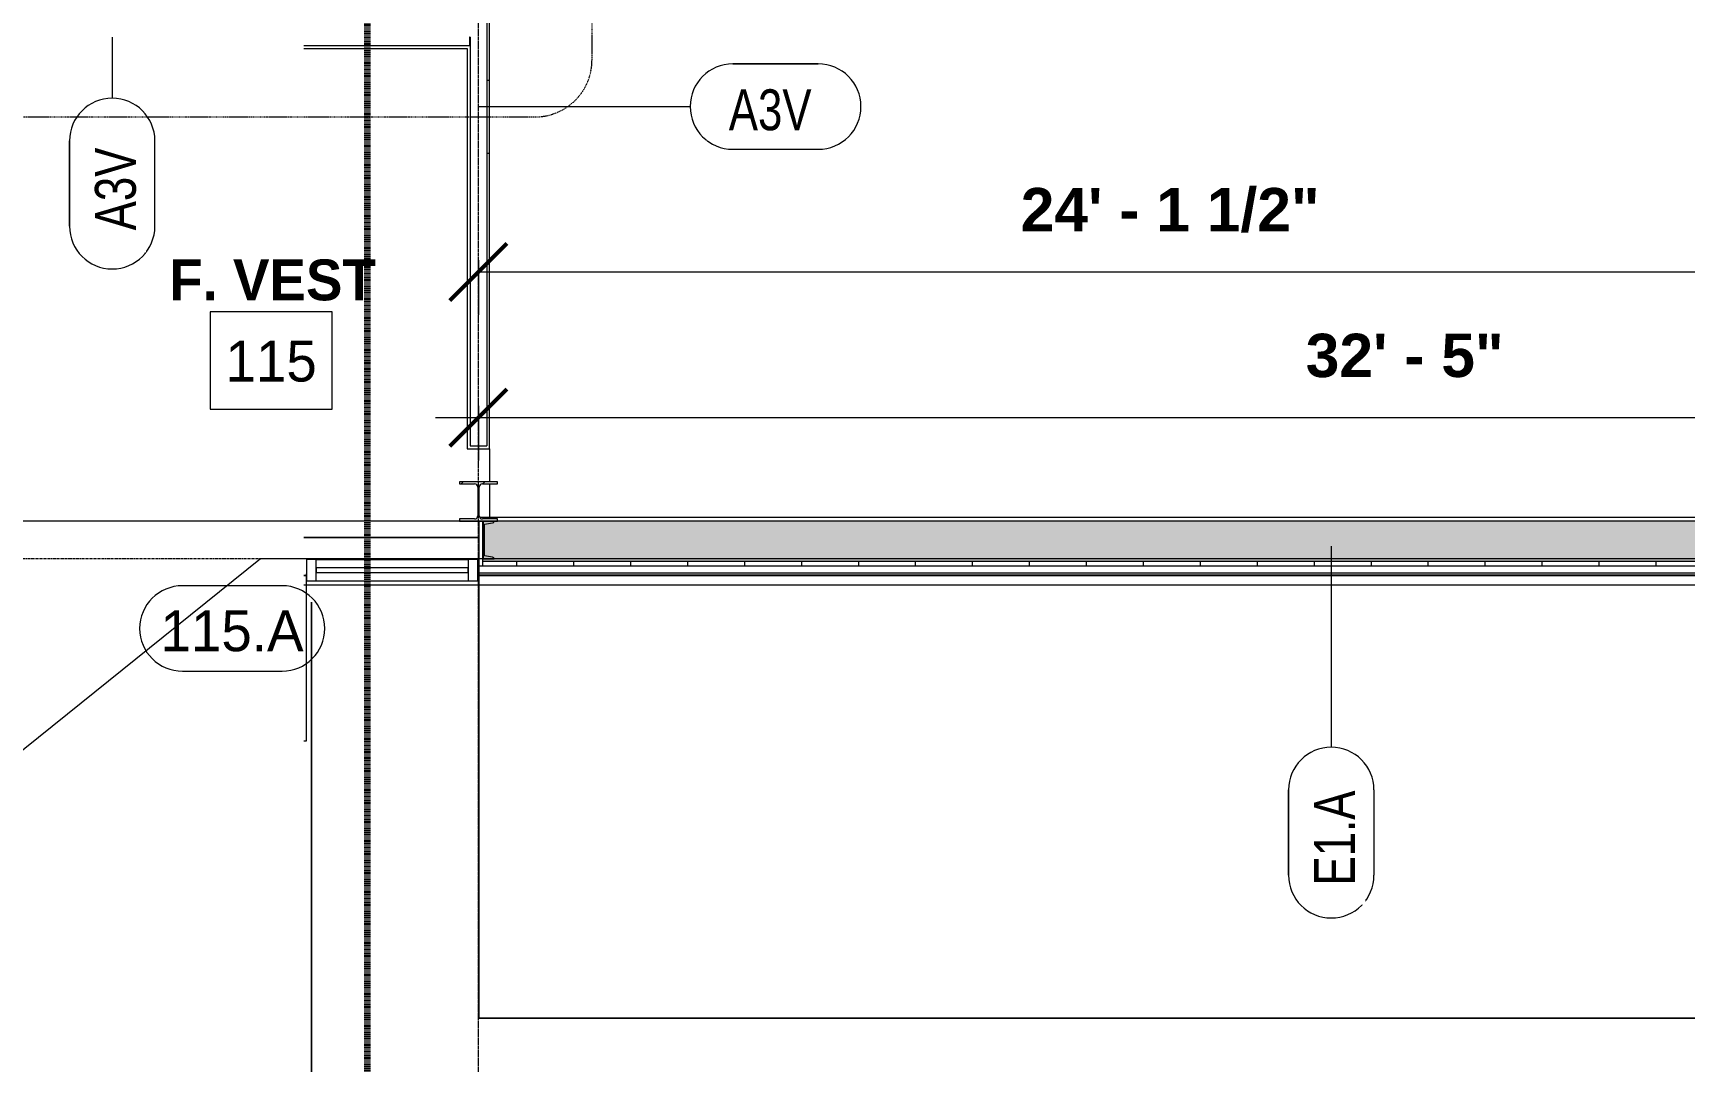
# Model space of a CAD drawing. Header units: inches. Extents: x 23906 to 26777, y -23220 to -20467.
# Drawn here: x 24150.1 to 24498.1, y -22901.3 to -22684.4 of the extents above; entities that cross this region are included whole.
import ezdxf

# ---------------------------------------------------------------- set-up
doc = ezdxf.new("R2010")
doc.units = ezdxf.units.IN
doc.header["$MEASUREMENT"] = 0
for name, pattern in [('Dash Dot 3_16_', [0.3125, 0.1875, -0.0625, 0, -0.0625]), ('Dash_2_', [0.25, 0.125, -0.125]), ('Grid Line 1_2_', [0.875, 0.5, -0.125, 0.125, -0.125])]:
    doc.linetypes.add(name, pattern=pattern)
for name, color, linetype, lineweight in [('A-ANNO-DIMS', 211, 'Continuous', 9), ('A-ANNO-DIMS-96', 211, 'Continuous', 9), ('A-ANNO-MATC', 214, 'Dash_2_', 140), ('A-ANNO-SYMB', 150, 'Continuous', 9), ('A-AREA', 32, 'Continuous', 140), ('A-AREA-IDEN', 2, 'Continuous', 9), ('A-DOOR', 31, 'Continuous', 20), ('A-DOOR-IDEN', 31, 'Continuous', 9), ('A-FLOR', 192, 'Continuous', 20), ('A-GLAZ-CURT', 52, 'Continuous', 20), ('A-GLAZ-CWMG', 51, 'Continuous', 20), ('A-SITE-SWLK', 140, 'Continuous', 140), ('A-WALL', 113, 'Continuous', 20), ('A-WALL-IDEN', 211, 'Continuous', 9), ('A-WALL-PATT', 111, 'Continuous', 50), ('C-TOPO', 7, 'Continuous', 20), ('Conc', 7, 'Continuous', 140), ('I-WALL', 2, 'Continuous', 20), ('L-SITE-WALL', 31, 'Continuous', 20), ('S-COLS', 52, 'Continuous', 20), ('S-GRID', 1, 'Continuous', 9)]:
    doc.layers.add(name, color=color, linetype=linetype, lineweight=lineweight)
doc.styles.add('Arial_B', font='arialbd.ttf', dxfattribs={"height": 9.132806})
doc.styles.add('Arial_B_1', font='arialbd.ttf', dxfattribs={"height": 4.566403})
doc.styles.add('Century Gothic', font='GOTHIC.TTF', dxfattribs={"height": 8.622671})
doc.styles.add('Century Gothic_1', font='GOTHIC.TTF', dxfattribs={"width": 0.8, "height": 8.622671})
doc.styles.add('Century Gothic_B', font='GOTHICB.TTF', dxfattribs={"height": 8.616719})
doc.dimstyles.new('OD_Dimension_2', dxfattribs={"dimscale": 12, "dimtxt": 9, "dimasz": 1, "dimexe": 0.75, "dimexo": 0.5, "dimgap": 0.5, "dimtad": 1, "dimdec": 4, "dimrnd": 0.0625, "dimzin": 3, "dimdsep": 46, "dimlunit": 4, "dimtxsty": 'Arial_B', "dimblk1": 'OBLIQUE', "dimblk2": 'OBLIQUE', "dimsah": 1, "dimcen": 0.09, "dimdle": 0.75, "dimazin": 0, "dimtfac": 1, "dimtdec": 4, "dimtix": 1, "dimtmove": 0, "dimatfit": 3, "dimfxl": 1, "dimtvp": 1, "dimtfill": 1, "dimfrac": 2, "dimtolj": 1, "dimtzin": 0, "dimlwd": 13, "dimlwe": 13, "dimarcsym": 2})
doc.dimstyles.new('OD_Dimension_2_1', dxfattribs={"dimscale": 12, "dimtxt": 4.5, "dimasz": 1, "dimexe": 0.75, "dimexo": 0.5, "dimgap": 0.375, "dimtad": 1, "dimdec": 4, "dimrnd": 0.0625, "dimzin": 3, "dimdsep": 46, "dimlunit": 4, "dimtxsty": 'Arial_B_1', "dimblk1": 'OBLIQUE', "dimblk2": 'OBLIQUE', "dimsah": 1, "dimcen": 0.09, "dimdle": 0.75, "dimazin": 0, "dimtfac": 1, "dimtdec": 4, "dimtix": 1, "dimtmove": 1, "dimatfit": 3, "dimfxl": 1, "dimtvp": 1, "dimtfill": 1, "dimfrac": 2, "dimtolj": 1, "dimtzin": 0, "dimlwd": 13, "dimlwe": 13, "dimarcsym": 2})
doc.dimstyles.new('OD_Dimension_4', dxfattribs={"dimscale": 12, "dimtxt": 9, "dimasz": 1, "dimexe": 0.75, "dimexo": 0.5, "dimgap": 0.5, "dimtad": 1, "dimdec": 4, "dimrnd": 0.0625, "dimzin": 3, "dimdsep": 46, "dimlunit": 4, "dimtxsty": 'Arial_B', "dimblk1": 'OBLIQUE', "dimblk2": 'OBLIQUE', "dimsah": 1, "dimcen": 0.09, "dimdle": 0.75, "dimazin": 0, "dimtfac": 1, "dimtdec": 4, "dimtix": 1, "dimtmove": 0, "dimatfit": 3, "dimfxl": 1, "dimtvp": 1, "dimtfill": 1, "dimfrac": 2, "dimtolj": 1, "dimtzin": 0, "dimlwd": 13, "dimlwe": 13, "dimarcsym": 2})
pattern_1 = [(0, (0, 0), (30.72, 7.68), [1.267, -21.773, 1.267, -21.773, -122.88]), (0, (0, 0), (30.72, 7.68), [-46.08, 1.267, -44.813, 1.267, -21.773, -53.76]), (0, (0, 0), (30.72, 7.68), [-115.2, 1.267, -14.093, 1.267, -37.133]), (120, (11.52, 3.84), (-22.0110751, 22.7643004), [1.267, -21.773, 1.267, -21.773, -122.88]), (120, (11.52, 3.84), (-22.0110751, 22.7643004), [-46.08, 1.267, -44.813, 1.267, -21.773, -53.76]), (120, (11.52, 3.84), (-22.0110751, 22.7643004), [-115.2, 1.267, -14.093, 1.267, -37.133]), (240, (15.36, 19.2), (-8.7089249, -30.4443004), [1.267, -21.773, 1.267, -21.773, -122.88]), (240, (15.36, 19.2), (-8.7089249, -30.4443004), [-46.08, 1.267, -44.813, 1.267, -21.773, -53.76]), (240, (15.36, 19.2), (-8.7089249, -30.4443004), [-115.2, 1.267, -14.093, 1.267, -37.133])]

# ---------------------------------------------------------------- blocks, each defined once
blk = doc.blocks.new('Struct_Xcel_Sports Complex_rvt-1-Enlarged First Floor Plan _East_')
at = {"layer": 'A-FLOR', "color": 43, "lineweight": 13}
blk.add_line((24244.02, -22790.8), (24207.1, -22790.8), dxfattribs=at)
at = {"layer": 'L-SITE-WALL', "color": 43, "lineweight": 13}
for p, q in [((24207.1, -22790.8), (24244.02, -22790.8)), ((24207.7, -22798.8), (24207.1, -22798.8)), ((25074.08, -22798.8), (24243.77, -22798.8))]:
    blk.add_line(p, q, dxfattribs=at)
blk = doc.blocks.new('W-Wide Flange-Column - B2_E-1389165-Enlarged First Floor Plan _East_')
at = {"layer": 'S-COLS', "lineweight": 9}
h = blk.add_hatch(dxfattribs=at)
h.set_pattern_fill('FP_1', color=8, style=0, pattern_type=2)
h.set_pattern_definition([(225, (24243.89, -22783.178), (9.503515, -9.503515), []), (225, (24243.89, -22797.578), (9.503515, -9.503515), [])])
h.paths.add_polyline_path([(4, 4.13), (-4, 4.13), (-4, 3.69), (-0.84, 3.69), (-0.35, 3.49), (-0.14, 3), (-0.14, -3), (-0.35, -3.49), (-0.84, -3.69), (-4, -3.69), (-4, -4.12), (4, -4.12), (4, -3.69), (0.84, -3.69), (0.35, -3.49), (0.14, -3), (0.14, 3), (0.35, 3.49), (0.84, 3.69), (4, 3.69)], flags=0)
at = {"layer": 'S-COLS', "color": 7}
for p, q in [((4, 4.13), (-4, 4.13)), ((-4, 4.13), (-4, 3.69)), ((-4, 3.69), (-0.84, 3.69)), ((0.84, 3.69), (4, 3.69)), ((4, 3.69), (4, 4.13)), ((-0.14, 3), (-0.14, -3)), ((0.14, -3), (0.14, 3)), ((-0.84, -3.69), (-4, -3.69)), ((-4, -3.69), (-4, -4.12)), ((-4, -4.12), (4, -4.12)), ((4, -3.69), (0.84, -3.69)), ((4, -4.12), (4, -3.69))]:
    blk.add_line(p, q, dxfattribs=at)
for centre, start, end in [((-0.84, 3), 0, 90), ((0.84, 3), 90, 180), ((-0.84, -3), 270, 0), ((0.84, -3), 180, 270)]:
    blk.add_arc(centre, 0.691, start, end, dxfattribs=at)
blk = doc.blocks.new('System Panel - INSULATED LOW-E GLAZING _SEE ELEVATIONS FOR U-FACTOR_ SHGC_ _ LT_-1307209-Enlarged First Floor Plan _East_')
at = {"layer": 'A-GLAZ-CURT', "color": 7}
for p, q in [((16.03125, -0.25), (-16.03125, -0.25)), ((-16.03125, -0.25), (-16.03125, -1.25)), ((-16.03125, -1.25), (16.03125, -1.25)), ((16.03125, -1.25), (16.03125, -0.25))]:
    blk.add_line(p, q, dxfattribs=at)
at = {"layer": 'A-GLAZ-CURT', "color": 10, "lineweight": 13}
for p, q in [((-16.03125, -1.25), (-16.03125, -0.25)), ((16.03125, -0.25), (-16.03125, -0.25)), ((-16.03125, -1.25), (16.03125, -1.25)), ((16.03125, -0.25), (16.03125, -1.25))]:
    blk.add_line(p, q, dxfattribs=at)
blk = doc.blocks.new('Door_Single_Storefront - one-1371399-Enlarged First Floor Plan _East_')
at = {"layer": 'A-DOOR', "color": 43, "lineweight": 13}
blk.add_line((-17.59375, 35.1875), (-17.59375, 0), dxfattribs=at)
blk.add_arc((-17.59375, 0), 35.1875, 89.0230892, 90, dxfattribs=at)
blk = doc.blocks.new('Rectangular Mullion - Exterior 2_ x 4_5_-1307206-Enlarged First Floor Plan _East_')
at = {"layer": 'A-GLAZ-CWMG', "color": 43, "lineweight": 13}
for p, q in [((24209.7, -22795.43), (24241.77, -22795.43)), ((24209.7, -22799.93), (24241.77, -22799.93))]:
    blk.add_line(p, q, dxfattribs=at)
blk = doc.blocks.new('Rectangular Mullion - Exterior 2_ x 4_5_-1142342-Enlarged First Floor Plan _East_')
at = {"layer": 'A-GLAZ-CWMG', "color": 7}
for p, q in [((0, 3), (-2, 3)), ((-2, 3), (-2, -1.5)), ((0, -1.5), (0, 3)), ((-2, -1.5), (0, -1.5))]:
    blk.add_line(p, q, dxfattribs=at)
blk = doc.blocks.new('Rectangular Mullion - Exterior 2_ x 4_5_-1115231-Enlarged First Floor Plan _East_')
at = {"layer": 'A-GLAZ-CWMG', "color": 7}
for p, q in [((-1, 3), (1, 3)), ((-1, -1.5), (-1, 3)), ((1, 3), (1, -1.5)), ((1, -1.5), (-1, -1.5))]:
    blk.add_line(p, q, dxfattribs=at)
blk = doc.blocks.new('Door Tag - Door Tag-4658-Enlarged First Floor Plan _East_')
at = {"layer": 'A-DOOR-IDEN', "color": 153}
for p, q in [((0.109375, 0.09375), (-0.109375, 0.09375)), ((-0.109375, -0.09375), (0.109375, -0.09375))]:
    blk.add_line(p, q, dxfattribs=at)
for centre, start, end in [((-0.109375, 0), 90, 270), ((0.109375, 0), 270, 90)]:
    blk.add_arc(centre, 0.09375, start, end, dxfattribs=at)
blk = doc.blocks.new('Wall Tag - 1_4_-1369832-Enlarged First Floor Plan _East_')
at = {"layer": 'A-WALL-IDEN', "color": 153}
for p, q in [((-0.0822, 0.0968), (0.1053, 0.0968)), ((0.1053, 0.0968), (-0.0822, 0.0968)), ((-0.0822, -0.0907), (0.1053, -0.0907)), ((-0.0822, -0.0907), (0.1053, -0.0907))]:
    blk.add_line(p, q, dxfattribs=at)
for centre, start, end in [((-0.0822, 0.0031), 90, 270), ((-0.0822, 0.0031), 90, 270), ((0.1053, 0.0031), 270, 90), ((0.1053, 0.0031), 270, 90)]:
    blk.add_arc(centre, 0.0937, start, end, dxfattribs=at)
blk = doc.blocks.new('DIMBLOCK13-Enlarged First Floor Plan _East_')
at = {"layer": 'A-ANNO-DIMS-96', "lineweight": 50}
for p, q in [((24243.89, -22734.8), (24249.89, -22728.8)), ((24533.39, -22734.8), (24539.39, -22728.8)), ((24243.89, -22734.8), (24237.89, -22740.8)), ((24533.39, -22734.8), (24527.39, -22740.8))]:
    blk.add_line(p, q, dxfattribs=at)
at = {"layer": 'A-ANNO-DIMS-96', "lineweight": 13}
for p, q in [((24243.89, -22732.31), (24243.89, -22743.8)), ((24243.89, -22734.8), (24243.89, -22732.31)), ((24243.89, -22734.8), (24533.39, -22734.8)), ((24533.39, -22732.31), (24533.39, -22743.8)), ((24533.39, -22734.8), (24533.39, -22732.31))]:
    blk.add_line(p, q, dxfattribs=at)
at = {"layer": 'A-ANNO-DIMS-96', "color": 0, "lineweight": 13, "insert": (24358.14, -22717.09), "char_height": 9.1328, "width": 73.2, "attachment_point": 1, "line_spacing_factor": 0.938532, "style": 'Arial_B', "bg_fill": 3, "box_fill_scale": 1.25, "bg_fill_color": 0, "bg_fill_transparency": 0}
blk.add_mtext('24\' - 1 1/2"', dxfattribs=at)
blk = doc.blocks.new('_Oblique')
at = {"color": 0, "linetype": 'ByBlock', "lineweight": -2}
blk.add_line((-0.5, -0.5), (0.5, 0.5), dxfattribs=at)
blk = doc.blocks.new('DIMBLOCK45-Enlarged First Floor Plan _East_')
at = {"layer": 'A-ANNO-DIMS-96', "lineweight": 50}
for p, q in [((24243.89, -22765.51), (24249.89, -22759.51)), ((24632.89, -22765.51), (24638.89, -22759.51)), ((24243.89, -22765.51), (24237.89, -22771.51)), ((24632.89, -22765.51), (24626.89, -22771.51))]:
    blk.add_line(p, q, dxfattribs=at)
at = {"layer": 'A-ANNO-DIMS-96', "lineweight": 13}
for p, q in [((24243.89, -22763.03), (24243.89, -22774.51)), ((24243.89, -22765.51), (24243.89, -22763.03)), ((24632.89, -22763.03), (24632.89, -22774.51)), ((24632.89, -22765.51), (24632.89, -22763.03)), ((24234.89, -22765.51), (24632.89, -22765.51))]:
    blk.add_line(p, q, dxfattribs=at)
at = {"layer": 'A-ANNO-DIMS-96', "color": 0, "lineweight": 13, "insert": (24418.18, -22747.81), "char_height": 9.133, "width": 48.5143, "attachment_point": 1, "line_spacing_factor": 0.938532, "style": 'Arial_B', "bg_fill": 3, "box_fill_scale": 1.25, "bg_fill_color": 0, "bg_fill_transparency": 0}
blk.add_mtext('32\' - 5"', dxfattribs=at)
blk = doc.blocks.new('DIMBLOCK90-Enlarged First Floor Plan _East_')
at = {"layer": 'A-ANNO-DIMS-96', "lineweight": 13}
for p, q in [((24208.7, -22804.43), (24208.7, -22979.65)), ((24208.7, -22970.65), (24208.7, -22804.43)), ((24243.77, -22968.16), (24243.77, -22979.65)), ((24243.77, -22970.65), (24243.77, -22968.16)), ((24208.7, -22970.65), (24243.77, -22970.65))]:
    blk.add_line(p, q, dxfattribs=at)
at = {"layer": 'A-ANNO-DIMS-96', "lineweight": 50}
for p, q in [((24208.7, -22970.65), (24214.7, -22964.65)), ((24243.77, -22970.65), (24249.77, -22964.65)), ((24208.7, -22970.65), (24202.7, -22976.65)), ((24243.77, -22970.65), (24237.77, -22976.65))]:
    blk.add_line(p, q, dxfattribs=at)
at = {"layer": 'A-ANNO-DIMS-96', "lineweight": 13}
blk.add_ellipse((24255.2, -22970.65), major_axis=(0, 43.98), ratio=0.65866, start_param=0, end_param=1.570796, dxfattribs=at)
at = {"layer": 'A-ANNO-DIMS-96', "color": 0, "lineweight": 13, "insert": (24255.2, -22924.38), "char_height": 4.5664, "width": 40.7143, "attachment_point": 1, "line_spacing_factor": 0.938532, "style": 'Arial_B_1', "bg_fill": 3, "box_fill_scale": 1.25, "bg_fill_color": 0, "bg_fill_transparency": 0}
blk.add_mtext('2\' - 11 1/16"', dxfattribs=at)

msp = doc.modelspace()

# ---------------------------------------------------------------- hatches: boundary and pattern name
at = {"layer": 'A-WALL-PATT', "lineweight": 9}
h = msp.add_hatch(dxfattribs=at)
h.set_pattern_fill('FP_8', color=8, style=0, pattern_type=2)
h.set_pattern_definition(pattern_1)
h.paths.add_polyline_path([(24245.64023, -22685.30281), (24246.26523, -22685.30281), (24246.26523, -22516.11531), (24245.64023, -22516.11531), (24245.64023, -22665.98836)], flags=0)
h = msp.add_hatch(dxfattribs=at)
h.set_pattern_fill('FP_8', color=8, style=0, pattern_type=2)
h.set_pattern_definition(pattern_1)
h.paths.add_polyline_path([(24245.64023, -22772.05281), (24246.26523, -22772.05281), (24246.26523, -22685.30281), (24245.64023, -22685.30281), (24245.64023, -22771.42781)], flags=0)
h = msp.add_hatch(dxfattribs=at)
h.set_pattern_fill('FP_8', color=8, style=0, pattern_type=2)
h.set_pattern_definition(pattern_1)
h.paths.add_polyline_path([(24241.51523, -22687.67781), (24241.51523, -22687.05281), (24207.10448, -22687.05281), (24207.10448, -22687.67781)], flags=0)
h = msp.add_hatch(dxfattribs=at)
h.set_pattern_fill('FP_9', color=8, style=0, pattern_type=2)
h.set_pattern_definition([(161.57, (0.48, 0.48), (-3.839953776, -1.544e-05), [0, -27.322, 3.034, 0]), (18.43, (-0.48, 0.48), (-3.839953776, 1.544e-05), [0, -27.322, 3.034, 0]), (108.43, (0.48, 0.48), (1.919622, -9.60052459), [9.106, -21.25]), (71.57, (-0.48, 0.48), (1.919622, 9.60052459), [9.106, -21.25])])
h.paths.add_polyline_path([(24244.76523, -22795.30281), (25073.07773, -22795.30281), (25073.07773, -22787.30281), (24244.76523, -22787.30281), (24244.76523, -22791.86858)], flags=0)
h = msp.add_hatch(dxfattribs=at)
h.set_pattern_fill('FP_10', color=8, style=0, pattern_type=2)
h.set_pattern_definition([(0, (0, 0), (15.36, 3.84), [1.267, -10.253, 1.267, -10.253, -61.44]), (0, (0, 0), (15.36, 3.84), [-23.04, 1.267, -21.773, 1.267, -10.253, -26.88]), (0, (0, 0), (15.36, 3.84), [-57.6, 1.267, -6.413, 1.267, -17.933]), (120, (5.76, 1.92), (-11.00553755, 11.3821502), [1.267, -10.253, 1.267, -10.253, -61.44]), (120, (5.76, 1.92), (-11.00553755, 11.3821502), [-23.04, 1.267, -21.773, 1.267, -10.253, -26.88]), (120, (5.76, 1.92), (-11.00553755, 11.3821502), [-57.6, 1.267, -6.413, 1.267, -17.933]), (240, (7.68, 9.6), (-4.35446245, -15.2221502), [1.267, -10.253, 1.267, -10.253, -61.44]), (240, (7.68, 9.6), (-4.35446245, -15.2221502), [-23.04, 1.267, -21.773, 1.267, -10.253, -26.88]), (240, (7.68, 9.6), (-4.35446245, -15.2221502), [-57.6, 1.267, -6.413, 1.267, -17.933])])
h.paths.add_polyline_path([(24244.76523, -22795.80281), (25073.07773, -22795.80281), (25073.07773, -22795.30281), (24244.76523, -22795.30281)], flags=0)
h = msp.add_hatch(dxfattribs=at)
h.set_pattern_fill('FP_11', color=8, style=0, pattern_type=2)
h.set_pattern_definition([(0, (0, 0), (0, 12), []), (90, (0, 0), (-12, 7e-16), [])])
h.paths.add_polyline_path([(24244.76523, -22796.80281), (25073.07773, -22796.80281), (25073.07773, -22795.80281), (24244.76523, -22795.80281)], flags=0)
at = {"layer": 'S-COLS', "lineweight": 9}
h = msp.add_hatch(dxfattribs=at)
h.set_pattern_fill('FP_13', color=8, style=0, pattern_type=2)
h.set_pattern_definition([(45, (0, 0), (-9.503515, 9.503515), []), (45, (0, 14.4), (-9.503515, 9.503515), [])])
h.paths.add_polyline_path([(24244.89023, -22795.30281), (24247.23023, -22795.30281), (24247.116, -22795.02704), (24246.84023, -22794.91281), (24245.19323, -22794.65195), (24245.19323, -22787.95367), (24246.84023, -22787.69281), (24247.116, -22787.57858), (24247.23023, -22787.30281), (24244.89023, -22787.30281), (24244.89023, -22791.86858)], flags=0)

# ---------------------------------------------------------------- linework, layer by layer
at = {"layer": 'A-ANNO-MATC', "color": 163}
msp.add_line((24220.4473, -20466.80665), (24220.4473, -23129.8711), dxfattribs=at)
at = {"layer": 'A-ANNO-SYMB', "linetype": 'Dash Dot 3_16_'}
for p, q in [((24267.82623, -22690.11185), (24267.82623, -22507.87332)), ((24115.99188, -22702.11185), (24255.82623, -22702.11185))]:
    msp.add_line(p, q, dxfattribs=at)
msp.add_arc((24255.82623, -22690.11185), 12, 270, 0, dxfattribs=at)
at = {"layer": 'A-AREA', "color": 43, "lineweight": 13}
for p, q in [((24246.26523, -22772.05281), (24246.26523, -22779.05281)), ((24246.26523, -22779.4864), (24246.26523, -22786.55281))]:
    msp.add_line(p, q, dxfattribs=at)
at = {"layer": 'A-AREA-IDEN', "flags": 128}
msp.add_lwpolyline([(24187.37757, -22743.18222), (24187.37757, -22763.75365), (24213.08757, -22763.75365), (24213.08757, -22743.18222)], close=True, dxfattribs=at)
at = {"layer": 'A-SITE-SWLK', "color": 43, "lineweight": 13}
msp.add_line((24244.01523, -22892.06748), (25981.01523, -22892.06748), dxfattribs=at)
at = {"layer": 'A-WALL', "color": 7}
for p, q in [((24245.64023, -22516.74031), (24245.64023, -22771.42781)), ((24242.01523, -22685.30281), (24242.01523, -22687.05281)), ((24242.14023, -22685.30281), (24242.01523, -22685.30281)), ((24242.14023, -22685.30281), (24242.14023, -22771.42781)), ((24207.10448, -22687.05281), (24242.01523, -22687.05281)), ((24242.14023, -22771.42781), (24245.64023, -22771.42781)), ((24244.01523, -22787.30281), (24244.01523, -22798.61531)), ((24533.09036, -22786.55281), (24244.19009, -22786.55281)), ((24244.76523, -22787.30281), (24244.76523, -22796.80281)), ((24529.39023, -22787.30281), (24247.89023, -22787.30281)), ((25073.82773, -22796.80281), (24244.01523, -22796.80281)), ((25073.07773, -22795.30281), (24244.76523, -22795.30281)), ((25073.07773, -22795.80281), (24244.76523, -22795.80281)), ((25073.82773, -22798.30281), (24244.01523, -22798.30281)), ((24244.01523, -22798.61531), (25073.82773, -22798.61531))]:
    msp.add_line(p, q, dxfattribs=at)
at = {"layer": 'A-WALL-IDEN', "color": 153}
for p, q in [((24166.75033, -22685.30281), (24166.75033, -22698.16829)), ((24243.89023, -22699.94084), (24288.4949, -22699.94084)), ((24423.57185, -22792.58406), (24423.57185, -22834.97938))]:
    msp.add_line(p, q, dxfattribs=at)
at = {"layer": 'C-TOPO', "color": 43, "lineweight": 13}
for p, q in [((24244.01523, -22790.80225), (24207.10448, -22790.80225)), ((24207.10448, -22798.80322), (24207.70273, -22798.80322)), ((24207.70273, -22798.80322), (24207.10448, -22798.80322)), ((24243.76523, -22798.80322), (24244.01514, -22798.80322)), ((24244.01514, -22798.80322), (24243.76523, -22798.80322)), ((24244.01514, -22798.80322), (24244.01514, -22892.06689)), ((24244.01514, -22892.06689), (24244.01514, -22798.80322)), ((24244.01514, -22892.06689), (25981.0166, -22892.06689)), ((25981.0166, -22892.06689), (24244.01514, -22892.06689))]:
    msp.add_line(p, q, dxfattribs=at)
at = {"layer": 'Conc', "color": 43, "lineweight": 13}
msp.add_line((24244.01523, -22892.06748), (24244.01523, -22799.42781), dxfattribs=at)
at = {"layer": 'I-WALL', "color": 7}
for p, q in [((24246.26523, -22772.05281), (24246.26523, -22516.11531)), ((24207.10448, -22687.67781), (24241.51523, -22687.67781)), ((24241.51523, -22687.67781), (24241.51523, -22772.05281)), ((24241.51523, -22772.05281), (24246.26523, -22772.05281))]:
    msp.add_line(p, q, dxfattribs=at)
at = {"layer": 'L-SITE-WALL', "color": 43, "lineweight": 13}
for p, q in [((24207.10448, -22798.80281), (24207.70273, -22798.80281)), ((25232.8238, -22800.80281), (24207.10448, -22800.80281)), ((24243.76523, -22798.80281), (25074.07773, -22798.80281))]:
    msp.add_line(p, q, dxfattribs=at)
at = {"layer": 'S-COLS', "color": 7}
for p, q in [((24244.89023, -22787.30281), (24244.89023, -22795.30281)), ((24245.19323, -22787.95367), (24246.84023, -22787.69281)), ((24245.19323, -22794.65195), (24245.19323, -22787.95367)), ((24244.89023, -22795.30281), (24247.23023, -22795.30281)), ((24246.84023, -22794.91281), (24245.19323, -22794.65195))]:
    msp.add_line(p, q, dxfattribs=at)
for centre, start, end in [((24246.84023, -22787.30281), 270, 0), ((24246.84023, -22795.30281), 0, 90)]:
    msp.add_arc(centre, 0.39, start, end, dxfattribs=at)
at = {"layer": 'S-GRID', "linetype": 'Grid Line 1_2_'}
for p, q in [((24243.89023, -23114.51771), (24243.89023, -20749.66023)), ((24243.89023, -23171.65854), (24243.89023, -20902.42781)), ((26486.39177, -22787.30281), (24012.51838, -22787.30281)), ((26583.90261, -22787.30281), (24110.3815, -22787.30281)), ((26438.39177, -22795.30281), (24060.51838, -22795.30281)), ((26535.90261, -22795.30281), (24198.02235, -22795.30281))]:
    msp.add_line(p, q, dxfattribs=at)
at = {"layer": 'S-GRID'}
msp.add_line((24198.02235, -22795.30281), (24139.36261, -22842.42249), dxfattribs=at)

# ---------------------------------------------------------------- block references
at = {"layer": 'A-DOOR', "color": 43, "lineweight": 13, "rotation": 180}
msp.add_blockref('Door_Single_Storefront - one-1371399-Enlarged First Floor Plan _East_', (24190.10898, -22798.42781), dxfattribs=at)
at = {"layer": 'A-DOOR-IDEN', "color": 153, "xscale": 95.99999999999994, "yscale": 95.99999999999994, "zscale": 95.99999999999994}
msp.add_blockref('Door Tag - Door Tag-4658-Enlarged First Floor Plan _East_', (24192.03231, -22809.94788), dxfattribs=at)
at = {"layer": 'A-GLAZ-CURT', "color": 10, "lineweight": 13, "rotation": 180}
msp.add_blockref('System Panel - INSULATED LOW-E GLAZING _SEE ELEVATIONS FOR U-FACTOR_ SHGC_ _ LT_-1307209-Enlarged First Floor Plan _East_', (24225.73398, -22798.42781), dxfattribs=at)
at = {"layer": 'A-GLAZ-CWMG', "color": 43, "lineweight": 13, "extrusion": (0, 0, -1)}
msp.add_blockref('Rectangular Mullion - Exterior 2_ x 4_5_-1115231-Enlarged First Floor Plan _East_', (-24208.70273, -22798.42781), dxfattribs=at)
at = {"layer": 'A-GLAZ-CWMG', "color": 43, "lineweight": 13}
for name, p in [('Rectangular Mullion - Exterior 2_ x 4_5_-1307206-Enlarged First Floor Plan _East_', (0, 0)), ('Rectangular Mullion - Exterior 2_ x 4_5_-1142342-Enlarged First Floor Plan _East_', (24243.76523, -22798.42781))]:
    msp.add_blockref(name, p, dxfattribs=at)
at = {"layer": 'A-WALL-IDEN', "color": 153, "xscale": 95.99999999999994, "yscale": 95.99999999999994, "zscale": 95.99999999999994}
msp.add_blockref('Wall Tag - 1_4_-1369832-Enlarged First Floor Plan _East_', (24305.39023, -22700.23454), dxfattribs=at)
at = {"layer": 'A-WALL-IDEN', "color": 153, "xscale": 95.99999999999994, "yscale": 95.99999999999994, "zscale": 95.99999999999994, "rotation": 89.99999999999991}
for p in [(24167.04404, -22717.27297), (24423.86556, -22854.08406)]:
    msp.add_blockref('Wall Tag - 1_4_-1369832-Enlarged First Floor Plan _East_', p, dxfattribs=at)
at = {"layer": 'S-COLS', "color": 43, "lineweight": 13, "rotation": 180}
msp.add_blockref('W-Wide Flange-Column - B2_E-1389165-Enlarged First Floor Plan _East_', (24243.89023, -22783.17781), dxfattribs=at)

# ---------------------------------------------------------------- texts
at = {"layer": 'A-AREA-IDEN', "attachment_point": 2}
for s, insert, char_height, width, line_spacing_factor, style in [('F. VEST', (24200.5186, -22732.15834), 8.616719, 45.9, 0.984796, 'Century Gothic_B'), ('115', (24200.23257, -22749.27383), 8.622671, 23.652, 0.984117, 'Century Gothic')]:
    msp.add_mtext(s, dxfattribs=dict(at, insert=insert, char_height=char_height, width=width, line_spacing_factor=line_spacing_factor, style=style))
at = {"layer": 'A-DOOR-IDEN', "insert": (24191.99099, -22806.11657), "char_height": 8.622671, "width": 38.124, "attachment_point": 2, "line_spacing_factor": 0.984117, "style": 'Century Gothic'}
msp.add_mtext('115.A', dxfattribs=at)

# ---------------------------------------------------------------- next in the draw order: texts
at = {"layer": 'A-WALL-IDEN', "insert": (24305.36136, -22696.30021), "char_height": 8.622671, "width": 22.464, "attachment_point": 2, "line_spacing_factor": 0.984117, "style": 'Century Gothic_1', "bg_fill": 3, "box_fill_scale": 1.25, "bg_fill_color": 0, "bg_fill_transparency": 0}
msp.add_mtext('A3V', dxfattribs=at)
at = {"layer": 'A-WALL-IDEN', "char_height": 8.622671, "attachment_point": 2, "rotation": 90, "line_spacing_factor": 0.984117, "style": 'Century Gothic_1', "bg_fill": 3, "box_fill_scale": 1.25, "bg_fill_color": 0, "bg_fill_transparency": 0}
for s, insert, width in [('A3V', (24163.1097, -22717.30183), 22.464), ('E1.A', (24419.93122, -22854.11292), 23.76)]:
    msp.add_mtext(s, dxfattribs=dict(at, insert=insert, width=width))

# ---------------------------------------------------------------- next in the draw order: dimensions: what is measured, and where the dimension line sits
at = {"layer": 'A-ANNO-DIMS', "lineweight": 13}
dim = msp.add_linear_dim(base=(24533.39023, -22734.79634), p1=(24243.89023, -22726.31106), p2=(24533.39023, -22726.31106), dimstyle='OD_Dimension_2', override={"dimpost": '<>', "dimfxl": 289.5}, dxfattribs=at)
dim.commit()
dim.dimension.update_dxf_attribs({"geometry": 'DIMBLOCK13-Enlarged First Floor Plan _East_', "text_midpoint": (24388.64023, -22724.07419)})
dim = msp.add_linear_dim(base=(24243.76523, -22970.64582), p1=(24208.70273, -22798.42781), p2=(24243.76523, -22962.16053), dimstyle='OD_Dimension_2_1', override={"dimpost": '<>', "dimfxl": 167.444868}, dxfattribs=at)
dim.commit()
dim.dimension.update_dxf_attribs({"geometry": 'DIMBLOCK90-Enlarged First Floor Plan _East_', "text_midpoint": (24275.56013, -22927.42765), "dimtype": 160})

# ---------------------------------------------------------------- next in the draw order: dimensions: what is measured, and where the dimension line sits
dim = msp.add_linear_dim(base=(24632.89023, -22765.51042), p1=(24243.89023, -22757.02513), p2=(24632.89023, -22757.02513), dimstyle='OD_Dimension_4', override={"dimpost": '<>', "dimfxl": 389}, dxfattribs=at)
dim.commit()
dim.dimension.update_dxf_attribs({"geometry": 'DIMBLOCK45-Enlarged First Floor Plan _East_', "text_midpoint": (24438.39023, -22754.84745)})

# ---------------------------------------------------------------- next in the draw order: block references
at = {"lineweight": 5}
msp.add_blockref('Struct_Xcel_Sports Complex_rvt-1-Enlarged First Floor Plan _East_', (0, 0), dxfattribs=at)

doc.saveas('drawing.dxf')
